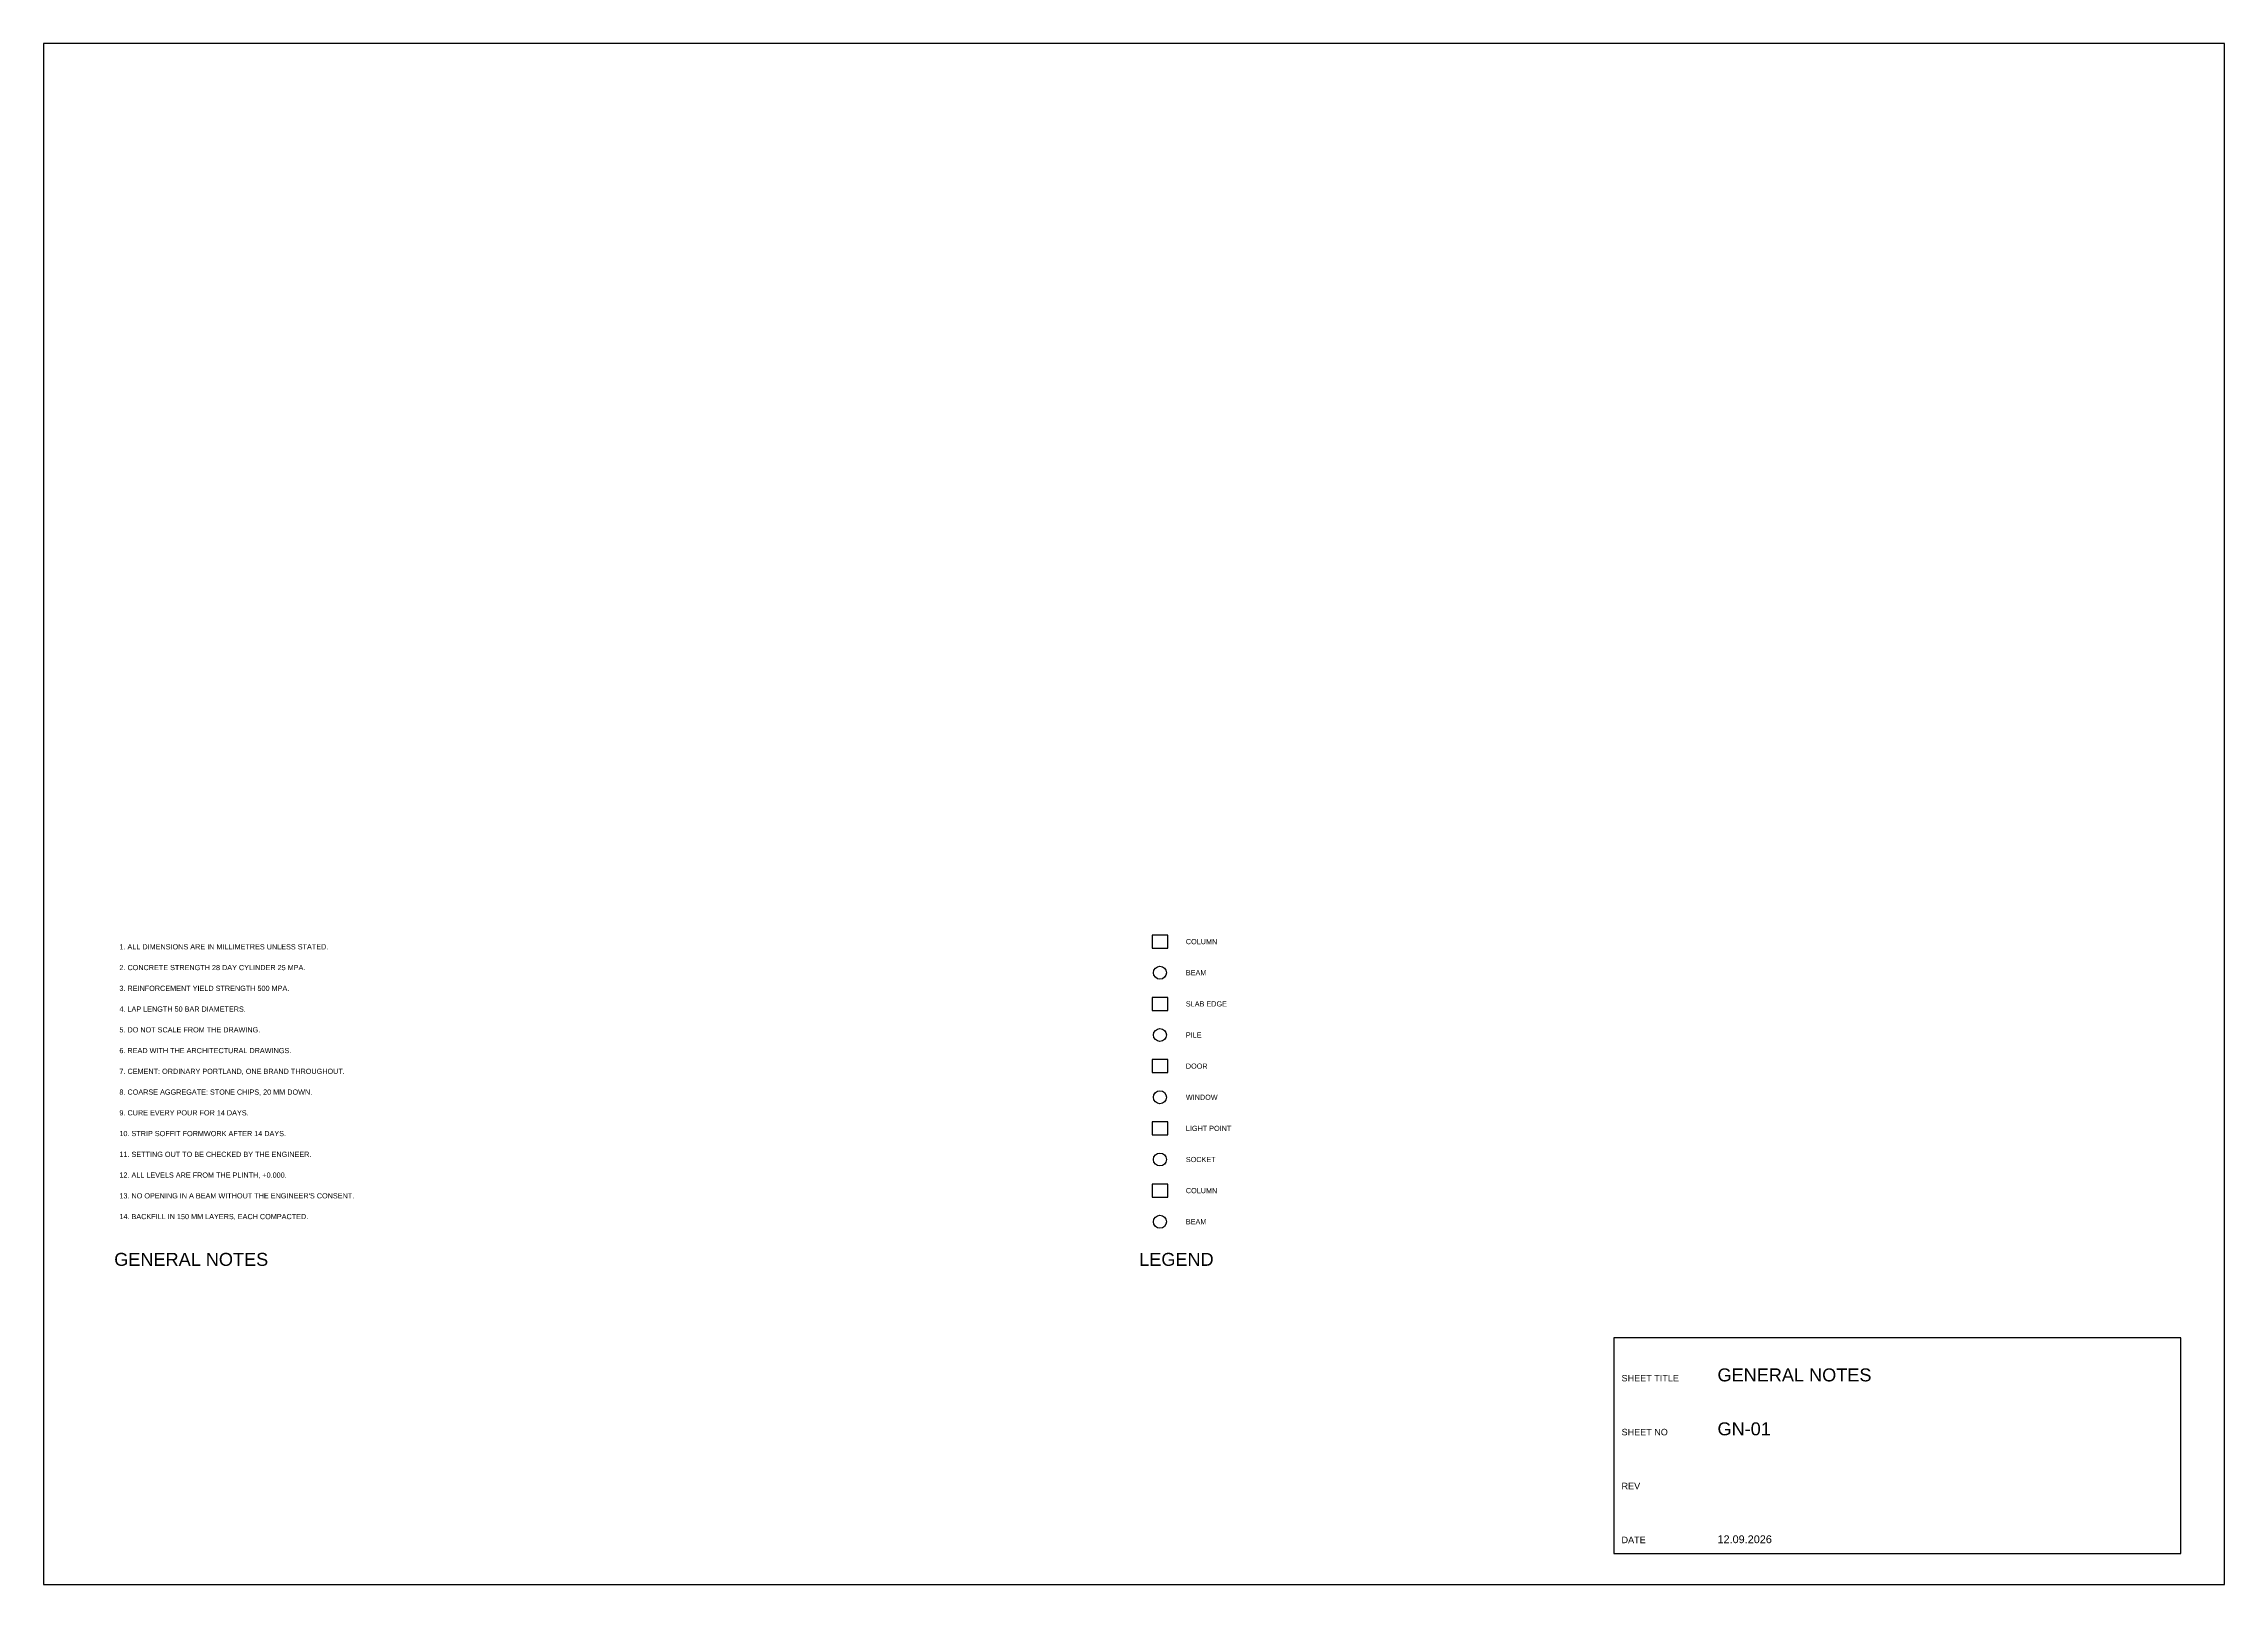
# Model space of a CAD drawing. Header units: millimetres. Extents: x 0 to 841, y 0 to 594.
import ezdxf

# ---------------------------------------------------------------- set-up
doc = ezdxf.new("R2010")
doc.units = ezdxf.units.MM
for name, color, linetype in [('FRAME', 7, 'Continuous'), ('SYMBOL', 7, 'Continuous'), ('TEXT', 7, 'Continuous'), ('TITLE', 7, 'Continuous'), ('TITLES', 7, 'Continuous')]:
    doc.layers.add(name, color=color, linetype=linetype)
doc.styles.add('Arial', font='arial.ttf')

msp = doc.modelspace()

# ---------------------------------------------------------------- linework, layer by layer
at = {"layer": 'FRAME'}
msp.add_lwpolyline([(0, 0), (841, 0), (841, 594), (0, 594)], close=True, dxfattribs=at)
at = {"layer": 'SYMBOL'}
for points in [[(427.5, 245.3), (433.5, 245.3), (433.5, 250.3), (427.5, 250.3)], [(427.5, 221.3), (433.5, 221.3), (433.5, 226.3), (427.5, 226.3)], [(427.5, 197.3), (433.5, 197.3), (433.5, 202.3), (427.5, 202.3)], [(427.5, 173.3), (433.5, 173.3), (433.5, 178.3), (427.5, 178.3)], [(427.5, 149.3), (433.5, 149.3), (433.5, 154.3), (427.5, 154.3)]]:
    msp.add_lwpolyline(points, close=True, dxfattribs=at)
for centre in [(430.5, 235.8), (430.5, 211.8), (430.5, 187.8), (430.5, 163.8), (430.5, 139.8)]:
    msp.add_circle(centre, 2.5, dxfattribs=at)
at = {"layer": 'TITLE'}
for p, q in [((678.41, 95.04), (605.52, 95.04)), ((605.52, 95.04), (605.52, 53.46)), ((751.29, 95.04), (678.41, 95.04)), ((824.18, 95.04), (751.29, 95.04)), ((824.18, 53.46), (824.18, 95.04)), ((605.52, 53.46), (605.52, 11.88)), ((824.18, 11.88), (824.18, 53.46)), ((605.52, 11.88), (678.41, 11.88)), ((678.41, 11.88), (751.29, 11.88)), ((751.29, 11.88), (824.18, 11.88))]:
    msp.add_line(p, q, dxfattribs=at)

# ---------------------------------------------------------------- texts
at = {"layer": 'TEXT', "style": 'Arial'}
for s, p in [('1. ALL DIMENSIONS ARE IN MILLIMETRES UNLESS STATED.', (29.23, 244.8)), ('COLUMN', (440.5, 246.8)), ('2. CONCRETE STRENGTH 28 DAY CYLINDER 25 MPA.', (29.23, 236.8)), ('BEAM', (440.5, 234.8)), ('3. REINFORCEMENT YIELD STRENGTH 500 MPA.', (29.23, 228.8)), ('4. LAP LENGTH 50 BAR DIAMETERS.', (29.23, 220.8)), ('SLAB EDGE', (440.5, 222.8)), ('5. DO NOT SCALE FROM THE DRAWING.', (29.23, 212.8)), ('PILE', (440.5, 210.8)), ('6. READ WITH THE ARCHITECTURAL DRAWINGS.', (29.23, 204.8)), ('7. CEMENT: ORDINARY PORTLAND, ONE BRAND THROUGHOUT.', (29.23, 196.8)), ('DOOR', (440.5, 198.8)), ('8. COARSE AGGREGATE: STONE CHIPS, 20 MM DOWN.', (29.23, 188.8)), ('WINDOW', (440.5, 186.8)), ('9. CURE EVERY POUR FOR 14 DAYS.', (29.23, 180.8)), ('LIGHT POINT', (440.5, 174.8)), ('10. STRIP SOFFIT FORMWORK AFTER 14 DAYS.', (29.23, 172.8)), ('11. SETTING OUT TO BE CHECKED BY THE ENGINEER.', (29.23, 164.8)), ('SOCKET', (440.5, 162.8)), ('12. ALL LEVELS ARE FROM THE PLINTH, +0.000.', (29.23, 156.8)), ('COLUMN', (440.5, 150.8)), ("13. NO OPENING IN A BEAM WITHOUT THE ENGINEER'S CONSENT.", (29.23, 148.8)), ('14. BACKFILL IN 150 MM LAYERS, EACH COMPACTED.', (29.23, 140.8)), ('BEAM', (440.5, 138.8))]:
    msp.add_text(s, height=2, dxfattribs=at).set_placement(p)
at = {"layer": 'TITLE', "style": 'Arial'}
for s, height, p in [('SHEET TITLE', 2.5, (608.52, 78.25)), ('GENERAL NOTES', 5, (645.52, 78.25)), ('SHEET NO', 2.5, (608.52, 57.46)), ('GN-01', 5, (645.52, 57.46)), ('REV', 2.5, (608.52, 36.67)), ('DATE', 2.5, (608.52, 15.88)), ('12.09.2026', 3, (645.52, 15.88))]:
    msp.add_text(s, height=height, dxfattribs=at).set_placement(p)
at = {"layer": 'TITLES', "style": 'Arial'}
for s, p in [('GENERAL NOTES', (27.23, 122.8)), ('LEGEND', (422.5, 122.8))]:
    msp.add_text(s, height=5, dxfattribs=at).set_placement(p)

doc.saveas('drawing.dxf')
